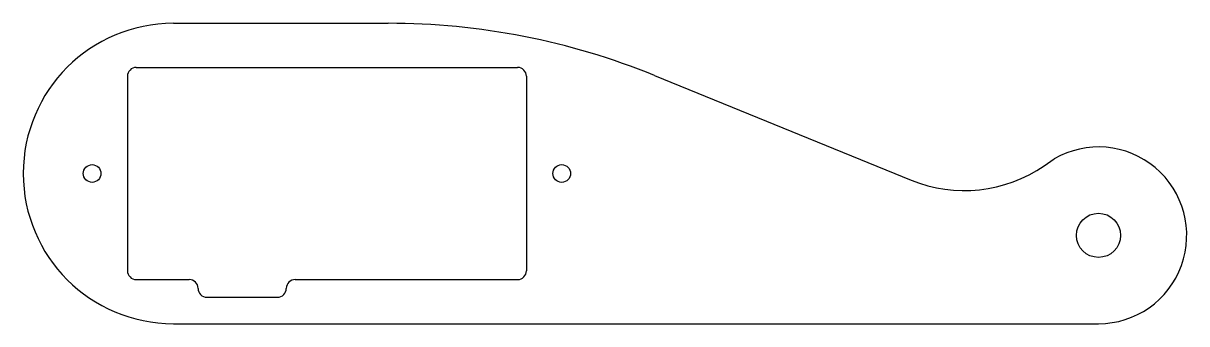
# Model space of a CAD drawing. Header units: millimetres. Extents: x -5.9 to 60, y -2.5 to 14.5.
import ezdxf

# ---------------------------------------------------------------- set-up
doc = ezdxf.new("R2010")
doc.units = ezdxf.units.MM

msp = doc.modelspace()

# ---------------------------------------------------------------- linework, layer by layer
at = {"color": 7, "linetype": 'Continuous', "lineweight": 25}
for p, q in [((2.6, 14.5), (14.766, 14.5)), ((0.5, 12), (22.1, 12)), ((0, 11.5), (0, 0.5)), ((22.6, 11.5), (22.6, 0.5)), ((29.855, 11.545), (44.386, 5.626)), ((51.932, 6.44), (52.5, 6.83)), ((0.5, 0), (3.5, 0)), ((9.5, 0), (22.1, 0)), ((4.5, -1), (8.5, -1)), ((2.6, -2.5), (55, -2.5))]:
    msp.add_line(p, q, dxfattribs=at)
for centre, radius in [((-2, 6), 0.5), ((24.6, 6), 0.5), ((55, 2.5), 1.25)]:
    msp.add_circle(centre, radius, dxfattribs=at)
for centre, radius, start, end in [((2.6, 6), 8.5, 90, 270), ((14.766, -25.5), 40, 67.8378, 90), ((0.5, 11.5), 0.5, 90, 180), ((22.1, 11.5), 0.5, 0, 90), ((55, 2.5), 5, 270, 120), ((47.404, 13.035), 8, 247.8378, 304.47353), ((0.5, 0.5), 0.5, 180, 270), ((3.5, -0.5), 0.5, 0, 90), ((9.5, -0.5), 0.5, 90, 180), ((22.1, 0.5), 0.5, 270, 0), ((4.5, -0.5), 0.5, 180, 270), ((8.5, -0.5), 0.5, 270, 0)]:
    msp.add_arc(centre, radius, start, end, dxfattribs=at)

doc.saveas('drawing.dxf')
